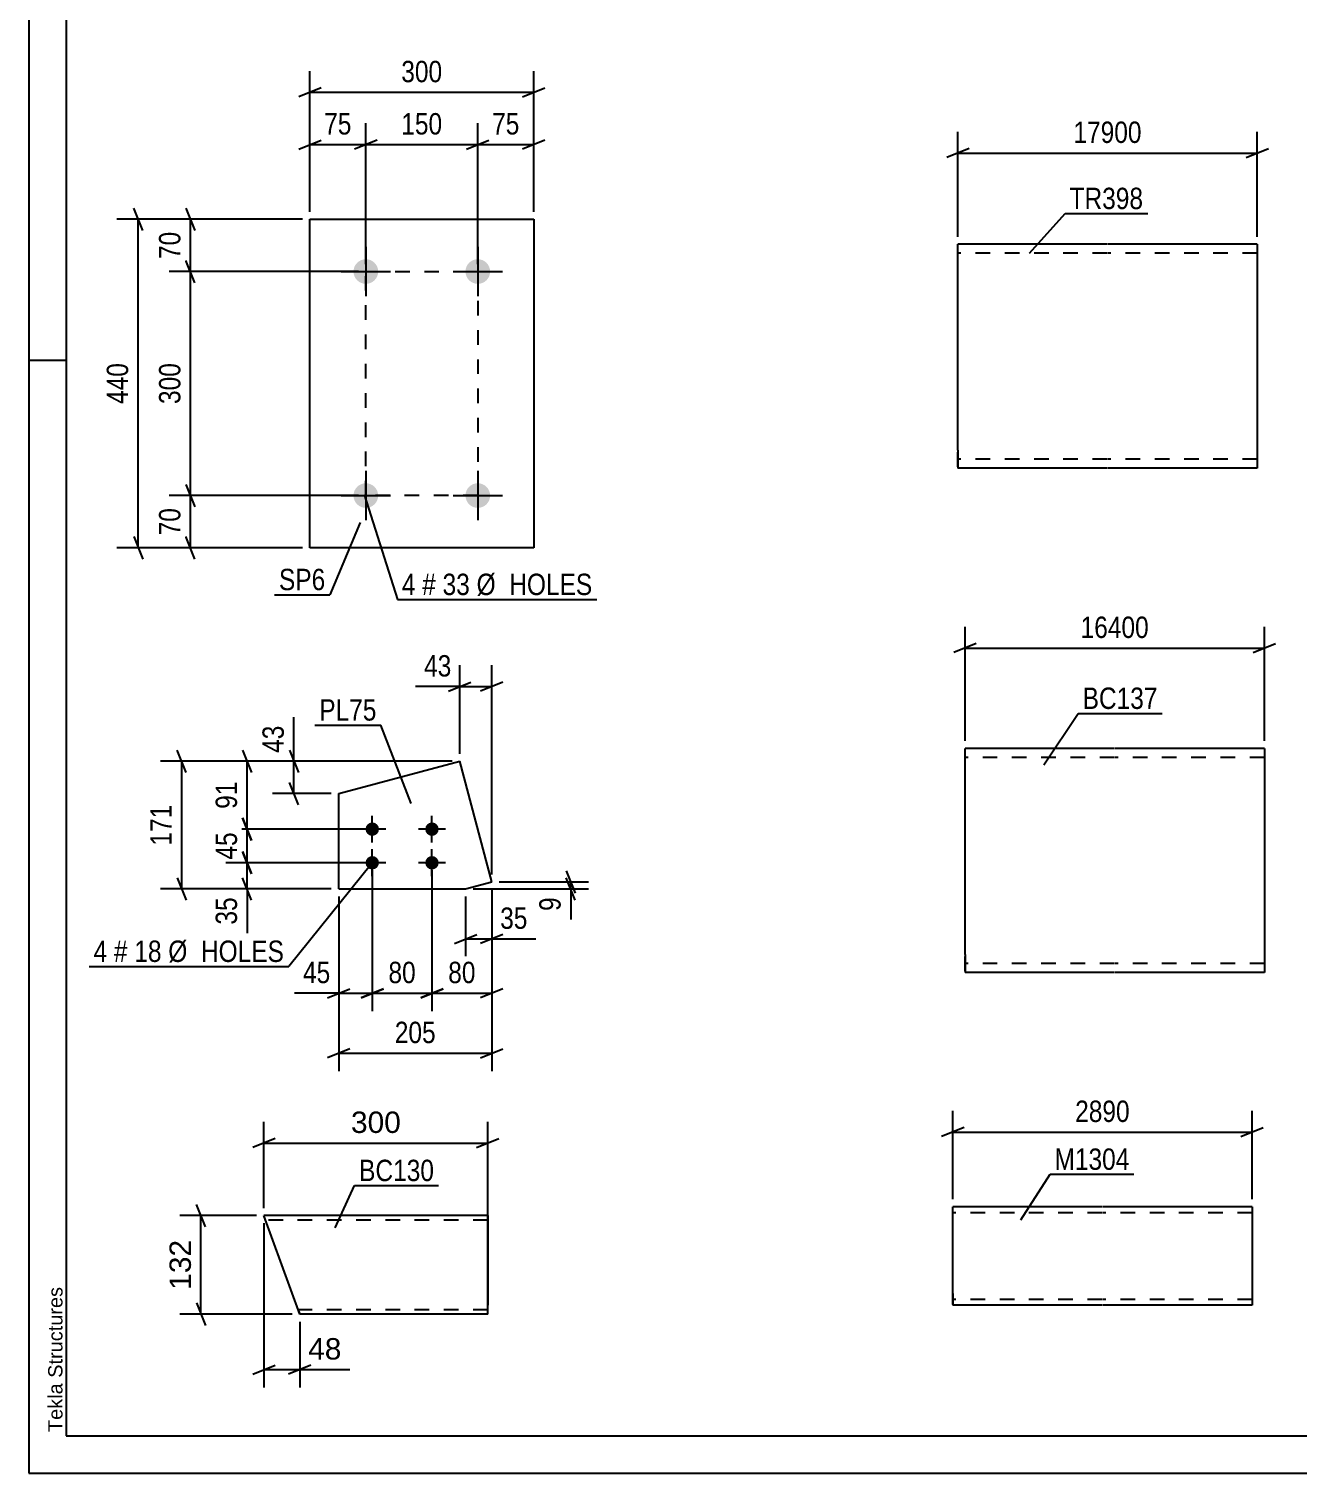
# Model space of a CAD drawing. Header units: millimetres. Extents: x 0 to 594, y 0 to 420.
# Drawn here: x 0 to 170.1, y 0 to 193.4 of the extents above; entities that cross this region are included whole.
import ezdxf

# ---------------------------------------------------------------- set-up
doc = ezdxf.new("R2010")
doc.units = ezdxf.units.MM
doc.linetypes.add('DXK_LINE_DOT2', pattern=[3.9198, 1.9599, -1.9599])
doc.styles.add('Arial', font='ARIAL.TTF', dxfattribs={"height": 0.2})
doc.styles.add('Arial Narrow', font='ARIALN.TTF', dxfattribs={"height": 0.2})

# ---------------------------------------------------------------- blocks, each defined once
blk = doc.blocks.new('Unknown-335479075-1133 - 26624')
at = {"color": 5, "linetype": 'Continuous'}
for p, q in [((0, 420), (0, 0)), ((5, 415), (5, 5)), ((5, 149), (0, 149)), ((5, 5), (589, 5)), ((0, 0), (594, 0))]:
    blk.add_line(p, q, dxfattribs=at)
at = {"color": 174, "linetype": 'Continuous', "style": 'Arial'}
blk.add_text('Tekla Structures', height=1.9102, rotation=90, dxfattribs=at).set_placement((4.5, 5.5))
blk = doc.blocks.new('Part-335479075-15402 - 15401')
at = {"color": 2, "linetype": 'Continuous'}
for p, q in [((145.44, 97.04), (125.44, 97.04)), ((125.44, 69.44), (125.44, 97.04)), ((165.54, 97.04), (145.54, 97.04)), ((165.54, 97.04), (165.54, 67.04)), ((125.44, 69.44), (125.44, 67.04)), ((145.44, 67.04), (125.44, 67.04)), ((165.54, 67.04), (145.54, 67.04))]:
    blk.add_line(p, q, dxfattribs=at)
at = {"color": 7, "linetype": 'DXK_LINE_DOT2'}
for p, q in [((145.44, 95.84), (125.44, 95.84)), ((165.54, 95.84), (145.54, 95.84)), ((125.44, 67.22), (125.44, 69.44)), ((125.44, 68.24), (125.44, 68.33)), ((145.44, 68.24), (125.44, 68.24)), ((165.54, 68.24), (145.54, 68.24)), ((165.54, 68.24), (165.54, 68.33))]:
    blk.add_line(p, q, dxfattribs=at)
blk = doc.blocks.new('Part-335479075-15445 - 15444')
at = {"color": 2, "linetype": 'Continuous'}
for p, q in [((37.65, 123.9), (37.65, 167.9)), ((37.65, 167.9), (67.65, 167.9)), ((67.65, 167.9), (67.65, 123.9)), ((67.65, 123.9), (37.65, 123.9))]:
    blk.add_line(p, q, dxfattribs=at)
blk = doc.blocks.new('Bolt-335479075-15446 - 15444')
at = {"linetype": 'Continuous'}
for points in [[(45.15, 162.55, -1), (45.15, 159.25, -1)], [(60.15, 162.55, -1), (60.15, 159.25, -1)], [(45.15, 132.55, -1), (45.15, 129.25, -1)], [(60.15, 132.55, -1), (60.15, 129.25, -1)]]:
    blk.add_hatch(color=1, dxfattribs=at).paths.add_polyline_path(points)
at = {"color": 1, "linetype": 'Continuous'}
for p, q in [((45.15, 164.2), (45.15, 157.6)), ((60.15, 164.2), (60.15, 157.6)), ((41.85, 160.9), (48.45, 160.9)), ((56.85, 160.9), (63.45, 160.9)), ((45.15, 134.2), (45.15, 127.6)), ((60.15, 134.2), (60.15, 127.6)), ((41.85, 130.9), (48.45, 130.9)), ((56.85, 130.9), (63.45, 130.9))]:
    blk.add_line(p, q, dxfattribs=at)
blk = doc.blocks.new('Part-335479075-19677 - 19676')
at = {"color": 2, "linetype": 'Continuous'}
for p, q in [((61.49, 34.48), (31.49, 34.48)), ((36.3, 21.28), (31.49, 34.48)), ((61.49, 34.48), (61.49, 34.39)), ((61.49, 34.39), (61.49, 33.28)), ((61.49, 33.28), (61.49, 22.48)), ((61.49, 21.28), (36.3, 21.28)), ((61.49, 21.28), (61.49, 22.48))]:
    blk.add_line(p, q, dxfattribs=at)
at = {"color": 7, "linetype": 'DXK_LINE_DOT2'}
for p, q in [((61.49, 33.88), (31.71, 33.88)), ((61.49, 34.13), (61.49, 33.28)), ((61.49, 21.88), (36.08, 21.88)), ((36.17, 21.64), (36.3, 21.28)), ((61.49, 21.38), (61.49, 21.64)), ((61.49, 21.28), (61.49, 21.38))]:
    blk.add_line(p, q, dxfattribs=at)
blk = doc.blocks.new('Part-335479075-15554 - 15553')
at = {"color": 2, "linetype": 'Continuous'}
for p, q in [((144.48, 164.56), (124.48, 164.56)), ((124.48, 136.96), (124.48, 164.56)), ((164.58, 164.56), (144.58, 164.56)), ((164.58, 164.56), (164.58, 134.56)), ((124.48, 136.96), (124.48, 134.56)), ((144.48, 134.56), (124.48, 134.56)), ((164.58, 134.56), (144.58, 134.56))]:
    blk.add_line(p, q, dxfattribs=at)
at = {"color": 7, "linetype": 'DXK_LINE_DOT2'}
for p, q in [((144.48, 163.36), (124.48, 163.36)), ((164.58, 163.36), (144.58, 163.36)), ((124.48, 134.74), (124.48, 136.96)), ((124.48, 135.76), (124.48, 135.85)), ((144.48, 135.76), (124.48, 135.76)), ((164.58, 135.76), (144.58, 135.76)), ((164.58, 135.76), (164.58, 135.85))]:
    blk.add_line(p, q, dxfattribs=at)
blk = doc.blocks.new('Part-335479075-15607 - 15606')
at = {"color": 2, "linetype": 'Continuous'}
for p, q in [((41.52, 91), (57.73, 95.32)), ((62.02, 79.16), (57.73, 95.32)), ((41.51, 78.23), (41.52, 91)), ((41.51, 78.23), (58.51, 78.23)), ((58.51, 78.23), (62.02, 79.16))]:
    blk.add_line(p, q, dxfattribs=at)
blk = doc.blocks.new('Bolt-335479075-15608 - 15606')
at = {"linetype": 'Continuous'}
for points in [[(45.11, 86.23, -1), (46.91, 86.23, -1)], [(53.11, 86.23, -1), (54.91, 86.23, -1)], [(45.11, 81.73, -1), (46.91, 81.73, -1)], [(53.11, 81.73, -1), (54.91, 81.73, -1)]]:
    blk.add_hatch(color=1, dxfattribs=at).paths.add_polyline_path(points)
at = {"color": 1, "linetype": 'Continuous'}
for p, q in [((46.01, 84.43), (46.01, 88.03)), ((54.01, 84.43), (54.01, 88.03)), ((47.81, 86.23), (44.21, 86.23)), ((55.81, 86.23), (52.21, 86.23)), ((46.01, 79.93), (46.01, 83.53)), ((54.01, 79.93), (54.01, 83.53)), ((47.81, 81.73), (44.21, 81.73)), ((55.81, 81.73), (52.21, 81.73))]:
    blk.add_line(p, q, dxfattribs=at)
blk = doc.blocks.new('Part-335479075-15294 - 15293')
at = {"color": 2, "linetype": 'Continuous'}
for p, q in [((143.8, 35.67), (123.8, 35.67)), ((123.8, 24.07), (123.8, 35.67)), ((163.9, 35.67), (143.9, 35.67)), ((163.9, 35.67), (163.9, 22.47)), ((123.8, 24.07), (123.8, 22.47)), ((143.8, 22.47), (123.8, 22.47)), ((163.9, 22.47), (143.9, 22.47))]:
    blk.add_line(p, q, dxfattribs=at)
at = {"color": 7, "linetype": 'DXK_LINE_DOT2'}
for p, q in [((143.8, 34.87), (123.8, 34.87)), ((163.9, 34.87), (143.9, 34.87)), ((123.8, 22.59), (123.8, 24.07)), ((123.8, 23.27), (123.8, 23.33)), ((143.8, 23.27), (123.8, 23.27)), ((163.9, 23.27), (143.9, 23.27)), ((163.9, 23.27), (163.9, 23.33))]:
    blk.add_line(p, q, dxfattribs=at)
blk = doc.blocks.new('Rectangle-335479075-19420 - 15444')
at = {"color": 1, "linetype": 'DXK_LINE_DOT2'}
blk.add_lwpolyline([(45.15, 160.9), (60.15, 160.9), (60.15, 130.9), (45.15, 130.9), (45.15, 160.9)], close=True, dxfattribs=at)
blk = doc.blocks.new('StraightDimension-335479075-16107 - 15401')
at = {"color": 7, "linetype": 'Continuous'}
for p, q in [((125.44, 98.04), (125.44, 113.33)), ((165.54, 98.04), (165.54, 113.33)), ((126.94, 111.08), (123.94, 109.88)), ((125.44, 110.48), (165.54, 110.48)), ((164.04, 109.88), (167.04, 111.08))]:
    blk.add_line(p, q, dxfattribs=at)
at = {"color": 0}
blk.add_wipeout([(150.66, 111.23), (150.66, 115.43), (140.32, 115.43), (140.32, 111.23)], dxfattribs=at)
at = {"color": 3, "style": 'Arial Narrow'}
blk.add_text('16400', height=2.863, dxfattribs=at).set_placement((140.92, 111.83))
blk = doc.blocks.new('StraightDimension-335479075-16212 - 15444')
at = {"color": 7, "linetype": 'Continuous'}
for p, q in [((44.15, 160.9), (18.8, 160.9)), ((22.25, 159.4), (21.05, 162.4)), ((21.65, 130.9), (21.65, 160.9)), ((21.05, 132.4), (22.25, 129.4)), ((44.15, 130.9), (18.8, 130.9))]:
    blk.add_line(p, q, dxfattribs=at)
at = {"color": 0}
blk.add_wipeout([(20.9, 149.24), (16.7, 149.24), (16.7, 142.56), (20.9, 142.56)], dxfattribs=at)
at = {"color": 3, "style": 'Arial Narrow'}
blk.add_text('300', height=2.863, rotation=90.0002, dxfattribs=at).set_placement((20.3, 143.16))
blk = doc.blocks.new('StraightDimension-335479075-16211 - 15444')
at = {"color": 7, "linetype": 'Continuous'}
for p, q in [((21.05, 169.4), (22.25, 166.4)), ((36.65, 167.9), (18.8, 167.9)), ((21.65, 160.9), (21.65, 167.9)), ((44.15, 160.9), (18.8, 160.9)), ((22.25, 159.4), (21.05, 162.4))]:
    blk.add_line(p, q, dxfattribs=at)
at = {"color": 0}
blk.add_wipeout([(20.9, 166.83), (16.7, 166.83), (16.7, 161.97), (20.9, 161.97)], dxfattribs=at)
at = {"color": 3, "style": 'Arial Narrow'}
blk.add_text('70', height=2.863, rotation=90.0002, dxfattribs=at).set_placement((20.3, 162.57))
blk = doc.blocks.new('StraightDimension-335479075-16213 - 15444')
at = {"color": 7, "linetype": 'Continuous'}
for p, q in [((21.05, 132.4), (22.25, 129.4)), ((44.15, 130.9), (18.8, 130.9)), ((21.65, 123.9), (21.65, 130.9)), ((36.65, 123.9), (18.8, 123.9)), ((22.25, 122.4), (21.05, 125.4))]:
    blk.add_line(p, q, dxfattribs=at)
at = {"color": 0}
blk.add_wipeout([(20.9, 129.83), (16.7, 129.83), (16.7, 124.97), (20.9, 124.97)], dxfattribs=at)
at = {"color": 3, "style": 'Arial Narrow'}
blk.add_text('70', height=2.863, rotation=90.0002, dxfattribs=at).set_placement((20.3, 125.57))
blk = doc.blocks.new('StraightDimension-335479075-16223 - 15444')
at = {"color": 7, "linetype": 'Continuous'}
for p, q in [((15.25, 166.4), (14.05, 169.4)), ((36.65, 167.9), (11.8, 167.9)), ((14.65, 123.9), (14.65, 167.9)), ((36.65, 123.9), (11.8, 123.9)), ((14.05, 125.4), (15.25, 122.4))]:
    blk.add_line(p, q, dxfattribs=at)
at = {"color": 0}
blk.add_wipeout([(13.9, 149.24), (9.7, 149.24), (9.7, 142.56), (13.9, 142.56)], dxfattribs=at)
at = {"color": 3, "style": 'Arial Narrow'}
blk.add_text('440', height=2.863, rotation=90.0002, dxfattribs=at).set_placement((13.3, 143.16))
blk = doc.blocks.new('StraightDimension-335479075-16227 - 15444')
at = {"color": 7, "linetype": 'Continuous'}
for p, q in [((60.15, 161.9), (60.15, 180.75)), ((67.65, 168.9), (67.65, 180.75)), ((58.65, 177.3), (61.65, 178.5)), ((69.15, 178.5), (66.15, 177.3)), ((60.15, 177.9), (67.65, 177.9))]:
    blk.add_line(p, q, dxfattribs=at)
at = {"color": 0}
blk.add_wipeout([(66.32, 178.65), (66.32, 182.85), (61.47, 182.85), (61.47, 178.65)], dxfattribs=at)
at = {"color": 3, "style": 'Arial Narrow'}
blk.add_text('75', height=2.863, dxfattribs=at).set_placement((62.07, 179.25))
blk = doc.blocks.new('StraightDimension-335479075-16228 - 15444')
at = {"color": 7, "linetype": 'Continuous'}
for p, q in [((45.15, 161.9), (45.15, 180.75)), ((60.15, 161.9), (60.15, 180.75)), ((46.65, 178.5), (43.65, 177.3)), ((58.65, 177.3), (61.65, 178.5)), ((45.15, 177.9), (60.15, 177.9))]:
    blk.add_line(p, q, dxfattribs=at)
at = {"color": 0}
blk.add_wipeout([(55.99, 178.65), (55.99, 182.85), (49.3, 182.85), (49.3, 178.65)], dxfattribs=at)
at = {"color": 3, "style": 'Arial Narrow'}
blk.add_text('150', height=2.863, dxfattribs=at).set_placement((49.9, 179.25))
blk = doc.blocks.new('StraightDimension-335479075-16229 - 15444')
at = {"color": 7, "linetype": 'Continuous'}
for p, q in [((37.65, 168.9), (37.65, 180.75)), ((45.15, 161.9), (45.15, 180.75)), ((36.15, 177.3), (39.15, 178.5)), ((46.65, 178.5), (43.65, 177.3)), ((37.65, 177.9), (45.15, 177.9))]:
    blk.add_line(p, q, dxfattribs=at)
at = {"color": 0}
blk.add_wipeout([(43.82, 178.65), (43.82, 182.85), (38.97, 182.85), (38.97, 178.65)], dxfattribs=at)
at = {"color": 3, "style": 'Arial Narrow'}
blk.add_text('75', height=2.863, dxfattribs=at).set_placement((39.57, 179.25))
blk = doc.blocks.new('StraightDimension-335479075-16239 - 15444')
at = {"color": 7, "linetype": 'Continuous'}
for p, q in [((37.65, 168.9), (37.65, 187.75)), ((67.65, 168.9), (67.65, 187.75)), ((39.15, 185.5), (36.15, 184.3)), ((37.65, 184.9), (67.65, 184.9)), ((66.15, 184.3), (69.15, 185.5))]:
    blk.add_line(p, q, dxfattribs=at)
at = {"color": 0}
blk.add_wipeout([(55.99, 185.65), (55.99, 189.85), (49.3, 189.85), (49.3, 185.65)], dxfattribs=at)
at = {"color": 3, "style": 'Arial Narrow'}
blk.add_text('300', height=2.863, dxfattribs=at).set_placement((49.9, 186.25))
blk = doc.blocks.new('StraightDimension-335479075-21963 - 19676')
at = {"color": 7, "linetype": 'Continuous'}
for p, q in [((31.49, 33.48), (31.49, 11.46)), ((36.3, 20.28), (36.3, 11.46)), ((29.99, 13.26), (32.99, 14.46)), ((31.49, 13.86), (36.3, 13.86)), ((37.8, 14.46), (34.8, 13.26))]:
    blk.add_line(p, q, dxfattribs=at)
at = {"color": 0}
blk.add_wipeout([(42.47, 14.61), (42.47, 18.81), (36.82, 18.81), (36.82, 14.61)], dxfattribs=at)
at = {"color": 7, "linetype": 'Continuous'}
blk.add_line((36.3, 13.86), (42.99, 13.86), dxfattribs=at)
blk.add_line((36.3, 13.86), (42.99, 13.86), dxfattribs=at)
at = {"color": 3, "style": 'Arial'}
blk.add_text('48', height=2.865, dxfattribs=at).set_placement((37.42, 15.21))
blk = doc.blocks.new('StraightDimension-335479075-21983 - 19676')
at = {"color": 7, "linetype": 'Continuous'}
for p, q in [((23.66, 32.98), (22.46, 35.98)), ((30.49, 34.48), (20.21, 34.48)), ((23.06, 21.28), (23.06, 34.48)), ((35.3, 21.28), (20.21, 21.28)), ((22.46, 22.78), (23.66, 19.78))]:
    blk.add_line(p, q, dxfattribs=at)
at = {"color": 0}
blk.add_wipeout([(22.31, 31.82), (18.11, 31.82), (18.11, 23.95), (22.31, 23.95)], dxfattribs=at)
at = {"color": 3, "style": 'Arial'}
blk.add_text('132', height=2.865, rotation=90.0002, dxfattribs=at).set_placement((21.71, 24.55))
blk = doc.blocks.new('StraightDimension-335479075-22008 - 19676')
at = {"color": 7, "linetype": 'Continuous'}
for p, q in [((31.49, 35.48), (31.49, 47.05)), ((61.49, 22.28), (61.49, 47.05)), ((32.99, 44.8), (29.99, 43.6)), ((59.99, 43.6), (62.99, 44.8)), ((31.49, 44.2), (61.49, 44.2))]:
    blk.add_line(p, q, dxfattribs=at)
at = {"color": 0}
blk.add_wipeout([(50.43, 44.95), (50.43, 49.15), (42.56, 49.15), (42.56, 44.95)], dxfattribs=at)
at = {"color": 3, "style": 'Arial'}
blk.add_text('300', height=2.865, dxfattribs=at).set_placement((43.16, 45.55))
blk = doc.blocks.new('StraightDimension-335479075-16355 - 15553')
at = {"color": 7, "linetype": 'Continuous'}
for p, q in [((124.48, 165.56), (124.48, 179.62)), ((164.58, 165.56), (164.58, 179.62)), ((125.98, 177.37), (122.98, 176.17)), ((124.48, 176.77), (164.58, 176.77)), ((163.08, 176.17), (166.08, 177.37))]:
    blk.add_line(p, q, dxfattribs=at)
at = {"color": 0}
blk.add_wipeout([(149.71, 177.52), (149.71, 181.72), (139.36, 181.72), (139.36, 177.52)], dxfattribs=at)
at = {"color": 3, "style": 'Arial Narrow'}
blk.add_text('17900', height=2.863, dxfattribs=at).set_placement((139.96, 178.12))
blk = doc.blocks.new('StraightDimension-335479075-16387 - 15606')
at = {"color": 7, "linetype": 'Continuous'}
for p, q in [((72, 80.66), (73.2, 77.66)), ((73.2, 76.73), (72, 79.73)), ((59.51, 78.23), (75, 78.23)), ((63.02, 79.16), (75, 79.16)), ((72.6, 78.23), (72.6, 79.16))]:
    blk.add_line(p, q, dxfattribs=at)
at = {"color": 0}
blk.add_wipeout([(71.85, 77.71), (67.65, 77.71), (67.65, 74.68), (71.85, 74.68)], dxfattribs=at)
at = {"color": 7, "linetype": 'Continuous'}
blk.add_line((72.6, 78.23), (72.6, 74.15), dxfattribs=at)
blk.add_line((72.6, 78.23), (72.6, 74.15), dxfattribs=at)
at = {"color": 3, "style": 'Arial Narrow'}
blk.add_text('9', height=2.86, rotation=90.0002, dxfattribs=at).set_placement((71.25, 75.28))
blk = doc.blocks.new('StraightDimension-335479075-16379 - 15606')
at = {"color": 7, "linetype": 'Continuous'}
for p, q in [((62.02, 78.16), (62.02, 69.13)), ((58.51, 77.23), (58.51, 69.13)), ((57.01, 70.93), (60.01, 72.13)), ((63.52, 72.13), (60.52, 70.93)), ((58.51, 71.53), (62.02, 71.53))]:
    blk.add_line(p, q, dxfattribs=at)
at = {"color": 0}
blk.add_wipeout([(67.41, 72.28), (67.41, 76.48), (62.55, 76.48), (62.55, 72.28)], dxfattribs=at)
at = {"color": 7, "linetype": 'Continuous'}
blk.add_line((62.02, 71.53), (67.93, 71.53), dxfattribs=at)
blk.add_line((62.02, 71.53), (67.93, 71.53), dxfattribs=at)
at = {"color": 3, "style": 'Arial Narrow'}
blk.add_text('35', height=2.863, dxfattribs=at).set_placement((63.15, 72.88))
blk = doc.blocks.new('StraightDimension-335479075-16383 - 15606')
at = {"color": 7, "linetype": 'Continuous'}
for p, q in [((34.91, 96.82), (36.11, 93.82)), ((56.73, 95.32), (32.66, 95.32)), ((35.51, 91), (35.51, 95.32)), ((40.52, 91), (32.66, 91)), ((36.11, 89.5), (34.91, 92.5))]:
    blk.add_line(p, q, dxfattribs=at)
at = {"color": 0}
blk.add_wipeout([(34.76, 100.7), (30.56, 100.7), (30.56, 95.84), (34.76, 95.84)], dxfattribs=at)
at = {"color": 7, "linetype": 'Continuous'}
blk.add_line((35.51, 95.32), (35.51, 101.22), dxfattribs=at)
blk.add_line((35.51, 95.32), (35.51, 101.22), dxfattribs=at)
at = {"color": 3, "style": 'Arial Narrow'}
blk.add_text('43', height=2.863, rotation=90.0002, dxfattribs=at).set_placement((34.16, 96.44))
blk = doc.blocks.new('StraightDimension-335479075-16375 - 15606')
at = {"color": 7, "linetype": 'Continuous'}
for p, q in [((57.73, 96.32), (57.73, 108.17)), ((62.02, 80.16), (62.02, 108.17)), ((56.23, 104.72), (59.23, 105.92)), ((57.73, 105.32), (62.02, 105.32)), ((63.52, 105.92), (60.52, 104.72))]:
    blk.add_line(p, q, dxfattribs=at)
at = {"color": 0}
blk.add_wipeout([(57.2, 106.07), (57.2, 110.27), (52.35, 110.27), (52.35, 106.07)], dxfattribs=at)
at = {"color": 7, "linetype": 'Continuous'}
blk.add_line((57.73, 105.32), (51.82, 105.32), dxfattribs=at)
blk.add_line((57.73, 105.32), (51.82, 105.32), dxfattribs=at)
at = {"color": 3, "style": 'Arial Narrow'}
blk.add_text('43', height=2.863, dxfattribs=at).set_placement((52.95, 106.67))
blk = doc.blocks.new('StraightDimension-335479075-16391 - 15606')
at = {"color": 7, "linetype": 'Continuous'}
for p, q in [((54.01, 80.73), (54.01, 61.86)), ((62.02, 78.16), (62.02, 61.86)), ((52.51, 63.66), (55.51, 64.86)), ((54.01, 64.26), (62.02, 64.26)), ((63.52, 64.86), (60.52, 63.66))]:
    blk.add_line(p, q, dxfattribs=at)
at = {"color": 0}
blk.add_wipeout([(60.45, 65.01), (60.45, 69.21), (55.59, 69.21), (55.59, 65.01)], dxfattribs=at)
at = {"color": 3, "style": 'Arial Narrow'}
blk.add_text('80', height=2.863, dxfattribs=at).set_placement((56.19, 65.61))
blk = doc.blocks.new('StraightDimension-335479075-16392 - 15606')
at = {"color": 7, "linetype": 'Continuous'}
for p, q in [((46.01, 80.73), (46.01, 61.86)), ((54.01, 80.73), (54.01, 61.86)), ((44.51, 63.66), (47.51, 64.86)), ((46.01, 64.26), (54.01, 64.26)), ((55.51, 64.86), (52.51, 63.66))]:
    blk.add_line(p, q, dxfattribs=at)
at = {"color": 0}
blk.add_wipeout([(52.44, 65.01), (52.44, 69.21), (47.58, 69.21), (47.58, 65.01)], dxfattribs=at)
at = {"color": 3, "style": 'Arial Narrow'}
blk.add_text('80', height=2.863, dxfattribs=at).set_placement((48.18, 65.61))
blk = doc.blocks.new('StraightDimension-335479075-16393 - 15606')
at = {"color": 7, "linetype": 'Continuous'}
for p, q in [((46.01, 80.73), (46.01, 61.86)), ((41.51, 77.23), (41.51, 61.86)), ((40.01, 63.66), (43.01, 64.86)), ((41.51, 64.26), (46.01, 64.26)), ((47.51, 64.86), (44.51, 63.66))]:
    blk.add_line(p, q, dxfattribs=at)
at = {"color": 0}
blk.add_wipeout([(40.99, 65.01), (40.99, 69.21), (36.13, 69.21), (36.13, 65.01)], dxfattribs=at)
at = {"color": 7, "linetype": 'Continuous'}
blk.add_line((41.51, 64.26), (35.61, 64.26), dxfattribs=at)
blk.add_line((41.51, 64.26), (35.61, 64.26), dxfattribs=at)
at = {"color": 3, "style": 'Arial Narrow'}
blk.add_text('45', height=2.863, dxfattribs=at).set_placement((36.73, 65.61))
blk = doc.blocks.new('StraightDimension-335479075-16403 - 15606')
at = {"color": 7, "linetype": 'Continuous'}
for p, q in [((62.02, 78.16), (62.02, 53.83)), ((41.51, 77.23), (41.51, 53.83)), ((43.01, 56.83), (40.01, 55.63)), ((41.51, 56.23), (62.02, 56.23)), ((60.52, 55.63), (63.52, 56.83))]:
    blk.add_line(p, q, dxfattribs=at)
at = {"color": 0}
blk.add_wipeout([(55.11, 56.98), (55.11, 61.18), (48.43, 61.18), (48.43, 56.98)], dxfattribs=at)
at = {"color": 3, "style": 'Arial Narrow'}
blk.add_text('205', height=2.863, dxfattribs=at).set_placement((49.03, 57.58))
blk = doc.blocks.new('StraightDimension-335479075-16407 - 15606')
at = {"color": 7, "linetype": 'Continuous'}
for p, q in [((28.64, 96.82), (29.84, 93.82)), ((56.73, 95.32), (26.39, 95.32)), ((29.24, 86.23), (29.24, 95.32)), ((29.84, 84.73), (28.64, 87.73)), ((45.01, 86.23), (26.39, 86.23))]:
    blk.add_line(p, q, dxfattribs=at)
at = {"color": 0}
blk.add_wipeout([(28.49, 93.2), (24.29, 93.2), (24.29, 88.35), (28.49, 88.35)], dxfattribs=at)
at = {"color": 3, "style": 'Arial Narrow'}
blk.add_text('91', height=2.863, rotation=90.0002, dxfattribs=at).set_placement((27.89, 88.95))
blk = doc.blocks.new('StraightDimension-335479075-16408 - 15606')
at = {"color": 7, "linetype": 'Continuous'}
for p, q in [((28.64, 87.73), (29.84, 84.73)), ((45.01, 86.23), (26.39, 86.23)), ((29.24, 81.73), (29.24, 86.23)), ((29.84, 80.23), (28.64, 83.23)), ((45.01, 81.73), (26.39, 81.73))]:
    blk.add_line(p, q, dxfattribs=at)
at = {"color": 0}
blk.add_wipeout([(28.49, 86.41), (24.29, 86.41), (24.29, 81.55), (28.49, 81.55)], dxfattribs=at)
at = {"color": 3, "style": 'Arial Narrow'}
blk.add_text('45', height=2.863, rotation=90.0002, dxfattribs=at).set_placement((27.89, 82.15))
blk = doc.blocks.new('StraightDimension-335479075-16409 - 15606')
at = {"color": 7, "linetype": 'Continuous'}
for p, q in [((28.64, 83.23), (29.84, 80.23)), ((45.01, 81.73), (26.39, 81.73)), ((29.24, 78.23), (29.24, 81.73)), ((29.84, 76.73), (28.64, 79.73)), ((40.51, 78.23), (26.39, 78.23))]:
    blk.add_line(p, q, dxfattribs=at)
at = {"color": 0}
blk.add_wipeout([(28.49, 77.71), (24.29, 77.71), (24.29, 72.85), (28.49, 72.85)], dxfattribs=at)
at = {"color": 7, "linetype": 'Continuous'}
blk.add_line((29.24, 78.23), (29.24, 72.32), dxfattribs=at)
blk.add_line((29.24, 78.23), (29.24, 72.32), dxfattribs=at)
at = {"color": 3, "style": 'Arial Narrow'}
blk.add_text('35', height=2.863, rotation=90.0002, dxfattribs=at).set_placement((27.89, 73.45))
blk = doc.blocks.new('StraightDimension-335479075-16419 - 15606')
at = {"color": 7, "linetype": 'Continuous'}
for p, q in [((21.08, 93.82), (19.88, 96.82)), ((56.73, 95.32), (17.63, 95.32)), ((20.48, 78.23), (20.48, 95.32)), ((19.88, 79.73), (21.08, 76.73)), ((40.51, 78.23), (17.63, 78.23))]:
    blk.add_line(p, q, dxfattribs=at)
at = {"color": 0}
blk.add_wipeout([(19.73, 90.12), (15.53, 90.12), (15.53, 83.43), (19.73, 83.43)], dxfattribs=at)
at = {"color": 3, "style": 'Arial Narrow'}
blk.add_text('171', height=2.863, rotation=90.0002, dxfattribs=at).set_placement((19.13, 84.03))
blk = doc.blocks.new('StraightDimension-335479075-15838 - 15293')
at = {"color": 7, "linetype": 'Continuous'}
for p, q in [((123.8, 36.67), (123.8, 48.52)), ((163.9, 36.67), (163.9, 48.52)), ((125.3, 46.27), (122.3, 45.07)), ((123.8, 45.67), (163.9, 45.67)), ((162.4, 45.07), (165.4, 46.27))]:
    blk.add_line(p, q, dxfattribs=at)
at = {"color": 0}
blk.add_wipeout([(148.11, 46.42), (148.11, 50.62), (139.59, 50.62), (139.59, 46.42)], dxfattribs=at)
at = {"color": 3, "style": 'Arial Narrow'}
blk.add_text('2890', height=2.863, dxfattribs=at).set_placement((140.19, 47.02))
blk = doc.blocks.new('Mark-335479075-16482 - 15401')
at = {"color": 0}
blk.add_wipeout([(151.24, 102.33), (151.24, 105.33), (141.19, 105.33), (141.19, 102.33)], dxfattribs=at)
blk.add_wipeout([(151.24, 102.33), (151.24, 105.33), (141.19, 105.33), (141.19, 102.33)], dxfattribs=at)
at = {"color": 30, "linetype": 'Continuous'}
for p, q in [((136.01, 94.84), (140.59, 101.73)), ((140.59, 101.73), (151.84, 101.73))]:
    blk.add_line(p, q, dxfattribs=at)
at = {"color": 3, "style": 'Arial Narrow'}
blk.add_text('BC137', height=2.863, dxfattribs=at).set_placement((141.19, 102.33))
blk = doc.blocks.new('Mark-335479075-16505 - 15444')
at = {"color": 0}
blk.add_wipeout([(51.8, 117.58), (51.8, 120.58), (49.98, 120.58), (49.98, 117.58)], dxfattribs=at)
blk.add_wipeout([(51.8, 117.58), (51.8, 120.58), (49.98, 120.58), (49.98, 117.58)], dxfattribs=at)
at = {"color": 7, "linetype": 'Continuous'}
blk.add_line((44.91, 131.06), (49.38, 116.98), dxfattribs=at)
at = {"color": 3, "style": 'Arial Narrow'}
blk.add_text('4', height=2.86, dxfattribs=at).set_placement((49.98, 117.58))
at = {"color": 0}
blk.add_wipeout([(54.53, 117.58), (54.53, 120.58), (52.7, 120.58), (52.7, 117.58)], dxfattribs=at)
blk.add_wipeout([(54.53, 117.58), (54.53, 120.58), (52.7, 120.58), (52.7, 117.58)], dxfattribs=at)
blk.add_wipeout([(59.09, 117.58), (59.09, 120.58), (55.43, 120.58), (55.43, 117.58)], dxfattribs=at)
blk.add_wipeout([(59.09, 117.58), (59.09, 120.58), (55.43, 120.58), (55.43, 117.58)], dxfattribs=at)
at = {"color": 3, "style": 'Arial Narrow'}
for s, height, p in [('#', 2.86, (52.7, 117.58)), ('33', 2.863, (55.43, 117.58))]:
    blk.add_text(s, height=height, dxfattribs=at).set_placement(p)
at = {"color": 0}
blk.add_wipeout([(75.52, 117.58), (75.52, 120.58), (59.99, 120.58), (59.99, 117.58)], dxfattribs=at)
blk.add_wipeout([(75.52, 117.58), (75.52, 120.58), (59.99, 120.58), (59.99, 117.58)], dxfattribs=at)
at = {"color": 7, "linetype": 'Continuous'}
blk.add_line((49.38, 116.98), (76.12, 116.98), dxfattribs=at)
at = {"color": 3, "style": 'Arial Narrow'}
blk.add_text('Ø  HOLES', height=2.863, dxfattribs=at).set_placement((59.99, 117.58))
blk = doc.blocks.new('Mark-335479075-16502 - 15444')
at = {"color": 0}
blk.add_wipeout([(39.72, 118.23), (39.72, 121.23), (33.51, 121.23), (33.51, 118.23)], dxfattribs=at)
blk.add_wipeout([(39.72, 118.23), (39.72, 121.23), (33.51, 121.23), (33.51, 118.23)], dxfattribs=at)
at = {"color": 30, "linetype": 'Continuous'}
for p in [(44.39, 127.31), (32.91, 117.63)]:
    blk.add_line(p, (40.32, 117.63), dxfattribs=at)
at = {"color": 3, "style": 'Arial Narrow'}
blk.add_text('SP6', height=2.863, dxfattribs=at).set_placement((33.51, 118.23))
blk = doc.blocks.new('Mark-335479075-19682 - 19676')
at = {"color": 0}
blk.add_wipeout([(54.3, 39.1), (54.3, 42.1), (44.25, 42.1), (44.25, 39.1)], dxfattribs=at)
blk.add_wipeout([(54.3, 39.1), (54.3, 42.1), (44.25, 42.1), (44.25, 39.1)], dxfattribs=at)
at = {"color": 30, "linetype": 'Continuous'}
for p, q in [((41.06, 32.84), (43.65, 38.5)), ((43.65, 38.5), (54.9, 38.5))]:
    blk.add_line(p, q, dxfattribs=at)
at = {"color": 3, "style": 'Arial Narrow'}
blk.add_text('BC130', height=2.863, dxfattribs=at).set_placement((44.25, 39.1))
blk = doc.blocks.new('Mark-335479075-16538 - 15553')
at = {"color": 0}
blk.add_wipeout([(149.31, 169.26), (149.31, 172.26), (139.44, 172.26), (139.44, 169.26)], dxfattribs=at)
blk.add_wipeout([(149.31, 169.26), (149.31, 172.26), (139.44, 172.26), (139.44, 169.26)], dxfattribs=at)
at = {"color": 30, "linetype": 'Continuous'}
for p, q in [((134.09, 163.37), (138.84, 168.66)), ((138.84, 168.66), (149.91, 168.66))]:
    blk.add_line(p, q, dxfattribs=at)
at = {"color": 3, "style": 'Arial Narrow'}
blk.add_text('TR398', height=2.863, dxfattribs=at).set_placement((139.44, 169.26))
blk = doc.blocks.new('Mark-335479075-16559 - 15606')
at = {"color": 0}
blk.add_wipeout([(46.58, 100.77), (46.58, 103.77), (38.91, 103.77), (38.91, 100.77)], dxfattribs=at)
blk.add_wipeout([(46.58, 100.77), (46.58, 103.77), (38.91, 103.77), (38.91, 100.77)], dxfattribs=at)
at = {"color": 30, "linetype": 'Continuous'}
for p in [(38.31, 100.17), (51.23, 89.66)]:
    blk.add_line(p, (47.18, 100.17), dxfattribs=at)
at = {"color": 3, "style": 'Arial Narrow'}
blk.add_text('PL75', height=2.863, dxfattribs=at).set_placement((38.91, 100.77))
blk = doc.blocks.new('Mark-335479075-16562 - 15606')
at = {"color": 0}
blk.add_wipeout([(10.5, 68.45), (10.5, 71.45), (8.67, 71.45), (8.67, 68.45)], dxfattribs=at)
blk.add_wipeout([(10.5, 68.45), (10.5, 71.45), (8.67, 71.45), (8.67, 68.45)], dxfattribs=at)
at = {"color": 3, "style": 'Arial Narrow'}
blk.add_text('4', height=2.86, dxfattribs=at).set_placement((8.67, 68.45))
at = {"color": 0}
blk.add_wipeout([(13.23, 68.45), (13.23, 71.45), (11.4, 71.45), (11.4, 68.45)], dxfattribs=at)
blk.add_wipeout([(13.23, 68.45), (13.23, 71.45), (11.4, 71.45), (11.4, 68.45)], dxfattribs=at)
blk.add_wipeout([(17.78, 68.45), (17.78, 71.45), (14.13, 71.45), (14.13, 68.45)], dxfattribs=at)
blk.add_wipeout([(17.78, 68.45), (17.78, 71.45), (14.13, 71.45), (14.13, 68.45)], dxfattribs=at)
at = {"color": 3, "style": 'Arial Narrow'}
for s, height, p in [('#', 2.86, (11.4, 68.45)), ('18', 2.863, (14.13, 68.45))]:
    blk.add_text(s, height=height, dxfattribs=at).set_placement(p)
at = {"color": 0}
blk.add_wipeout([(34.21, 68.45), (34.21, 71.45), (18.68, 71.45), (18.68, 68.45)], dxfattribs=at)
blk.add_wipeout([(34.21, 68.45), (34.21, 71.45), (18.68, 71.45), (18.68, 68.45)], dxfattribs=at)
at = {"color": 7, "linetype": 'Continuous'}
for p in [(45.9, 81.6), (8.07, 67.85)]:
    blk.add_line(p, (34.81, 67.85), dxfattribs=at)
at = {"color": 3, "style": 'Arial Narrow'}
blk.add_text('Ø  HOLES', height=2.863, dxfattribs=at).set_placement((18.68, 68.45))
blk = doc.blocks.new('Mark-335479075-16440 - 15293')
at = {"color": 0}
blk.add_wipeout([(147.47, 40.61), (147.47, 43.61), (137.42, 43.61), (137.42, 40.61)], dxfattribs=at)
blk.add_wipeout([(147.47, 40.61), (147.47, 43.61), (137.42, 43.61), (137.42, 40.61)], dxfattribs=at)
at = {"color": 30, "linetype": 'Continuous'}
for p, q in [((132.91, 33.91), (136.82, 40.01)), ((136.82, 40.01), (148.07, 40.01))]:
    blk.add_line(p, q, dxfattribs=at)
at = {"color": 3, "style": 'Arial Narrow'}
blk.add_text('M1304', height=2.863, dxfattribs=at).set_placement((137.42, 40.61))

msp = doc.modelspace()

# ---------------------------------------------------------------- block references
for name in ['Unknown-335479075-1133 - 26624', 'Part-335479075-15445 - 15444', 'Part-335479075-15554 - 15553', 'Bolt-335479075-15446 - 15444', 'Rectangle-335479075-19420 - 15444', 'Part-335479075-15402 - 15401', 'Part-335479075-15607 - 15606', 'Bolt-335479075-15608 - 15606', 'Part-335479075-15294 - 15293', 'Part-335479075-19677 - 19676']:
    msp.add_blockref(name, (0, 0))

# ---------------------------------------------------------------- next in the draw order: block references
for name in ['StraightDimension-335479075-16227 - 15444', 'StraightDimension-335479075-16355 - 15553', 'StraightDimension-335479075-16212 - 15444', 'StraightDimension-335479075-16107 - 15401', 'StraightDimension-335479075-16383 - 15606', 'StraightDimension-335479075-16387 - 15606', 'StraightDimension-335479075-15838 - 15293', 'StraightDimension-335479075-21963 - 19676']:
    msp.add_blockref(name, (0, 0))

# ---------------------------------------------------------------- next in the draw order: block references
for name in ['Mark-335479075-16538 - 15553', 'StraightDimension-335479075-16211 - 15444', 'StraightDimension-335479075-16213 - 15444', 'StraightDimension-335479075-16375 - 15606', 'Mark-335479075-16482 - 15401', 'StraightDimension-335479075-16379 - 15606', 'Mark-335479075-16440 - 15293', 'StraightDimension-335479075-21983 - 19676']:
    msp.add_blockref(name, (0, 0))

# ---------------------------------------------------------------- next in the draw order: block references
for name in ['StraightDimension-335479075-16228 - 15444', 'StraightDimension-335479075-16223 - 15444', 'Mark-335479075-16505 - 15444', 'StraightDimension-335479075-16407 - 15606', 'StraightDimension-335479075-16391 - 15606', 'StraightDimension-335479075-22008 - 19676']:
    msp.add_blockref(name, (0, 0))

# ---------------------------------------------------------------- next in the draw order: block references
for name in ['StraightDimension-335479075-16229 - 15444', 'Mark-335479075-16502 - 15444', 'StraightDimension-335479075-16392 - 15606', 'Mark-335479075-19682 - 19676']:
    msp.add_blockref(name, (0, 0))

# ---------------------------------------------------------------- next in the draw order: block references
for name in ['StraightDimension-335479075-16239 - 15444', 'StraightDimension-335479075-16393 - 15606']:
    msp.add_blockref(name, (0, 0))

# ---------------------------------------------------------------- next in the draw order: block references
for name in ['StraightDimension-335479075-16408 - 15606', 'StraightDimension-335479075-16403 - 15606']:
    msp.add_blockref(name, (0, 0))

# ---------------------------------------------------------------- next in the draw order: block references
msp.add_blockref('StraightDimension-335479075-16409 - 15606', (0, 0))

# ---------------------------------------------------------------- next in the draw order: block references
msp.add_blockref('StraightDimension-335479075-16419 - 15606', (0, 0))

# ---------------------------------------------------------------- next in the draw order: block references
for name in ['Mark-335479075-16559 - 15606', 'Mark-335479075-16562 - 15606']:
    msp.add_blockref(name, (0, 0))

doc.saveas('drawing.dxf')
